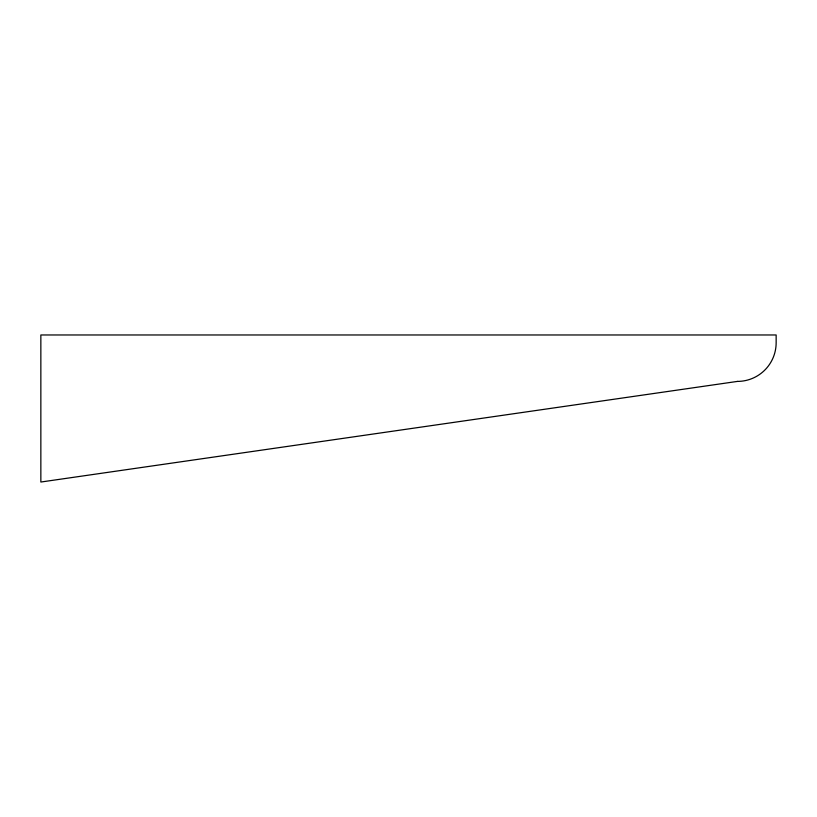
<?xml version="1.0" encoding="UTF-8"?>
<svg xmlns="http://www.w3.org/2000/svg" width="817" height="817" viewBox="0 0 817 817"><rect width="100%" height="100%" fill="white"/><g stroke="black" fill="none" stroke-linecap="round" stroke-linejoin="round"><path stroke-width="1.23" d="M737.455 381.406L40.85 482.03L40.85 334.97L776.15 334.97L776.15 342.711A38.695 38.695 0 0 1 737.455 381.406"/></g></svg>
